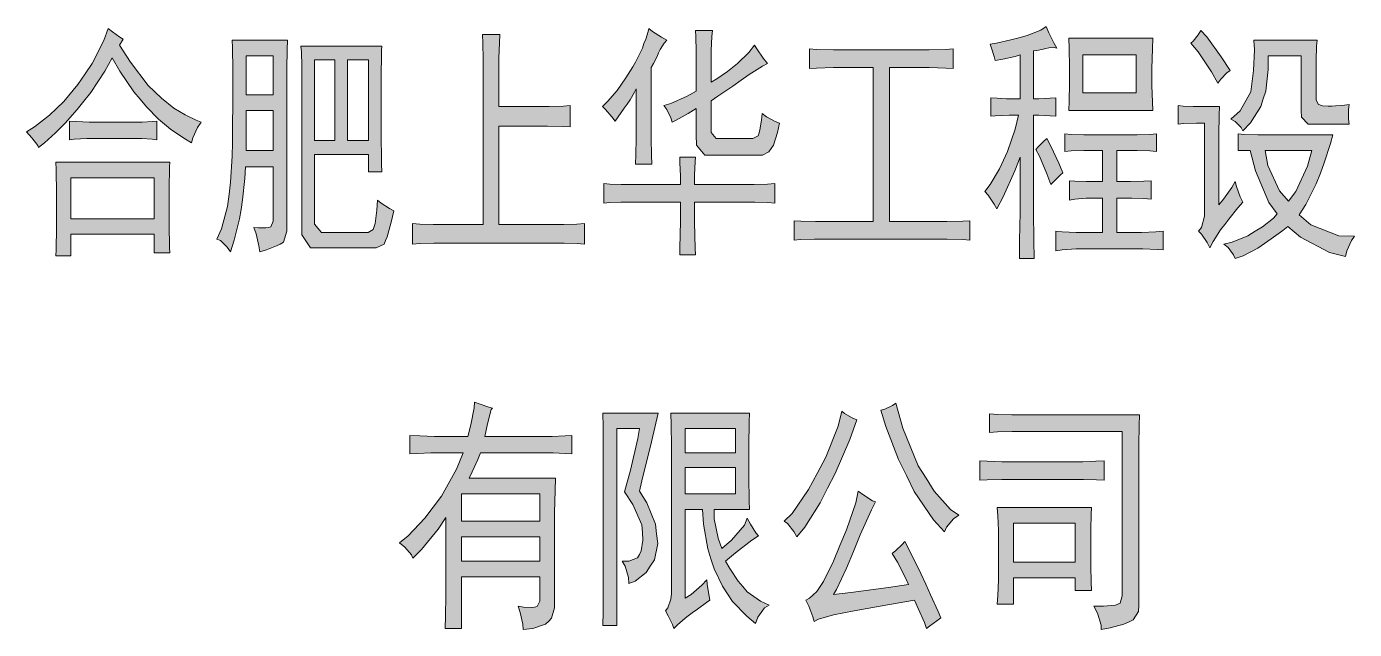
# Model space of a CAD drawing. Header units: millimetres. Extents: x 803 to 707111, y 130 to 2706464.
# Drawn here: x 700424 to 704672, y 2699746 to 2701674 of the extents above; entities that cross this region are included whole.
import ezdxf

# ---------------------------------------------------------------- set-up
doc = ezdxf.new("R2010")
doc.units = ezdxf.units.MM

msp = doc.modelspace()

# ---------------------------------------------------------------- hatches: boundary and pattern name
h = msp.add_hatch(color=0)
h.dxf.hatch_style = 2
h.paths.add_polyline_path([(700721.6, 2701615.1), (700756.4, 2701560.6), (700812.7, 2701485.4), (700834.1, 2701465.2), (700856, 2701445.1), (700895.5, 2701413.7), (700913.5, 2701403), (700931.6, 2701392.3), (700966.4, 2701375.1), (700983.1, 2701368.6), (700971.1, 2701351.5), (700955.6, 2701318.8), (700951.8, 2701302.9), (700927.7, 2701317.1), (700884.8, 2701346.7), (700865.5, 2701362.6), (700846.1, 2701378.1), (700807.5, 2701417.6), (700787.8, 2701442.1), (700767.6, 2701466.1), (700722.9, 2701532.2), (700697.6, 2701574.3), (700674.8, 2701532.2), (700629.8, 2701463.1), (700607.4, 2701435.6), (700585.5, 2701408.6), (700547.7, 2701365.6), (700531.9, 2701349.7), (700516.4, 2701334.3), (700481.6, 2701302.9), (700462.3, 2701287.5), (700460.2, 2701293.9), (700440.8, 2701318.8), (700424.1, 2701337.3), (700449.4, 2701353.2), (700497.1, 2701390.5), (700520.3, 2701412.4), (700543, 2701434.3), (700588.5, 2701489.3), (700611.3, 2701523.2), (700634, 2701556.7), (700671.4, 2701629.3), (700685.6, 2701667.9), (700698.9, 2701657.2), (700722.9, 2701640), (700733.7, 2701633.5)])
h = msp.add_hatch(color=0)
h.dxf.hatch_style = 2
h.paths.add_polyline_path([(702472.9, 2701630.5), (702464.3, 2701621.1), (702451, 2701600.9), (702446.3, 2701590.2), (702441.6, 2701579), (702429.6, 2701555.8), (702422.3, 2701543.4), (702422.3, 2701340.7), (702422.3, 2701315.8), (702423.6, 2701262.6), (702424.8, 2701234.7), (702372, 2701234.7), (702373.3, 2701264.3), (702374.2, 2701317.1), (702374.2, 2701340.7), (702374.2, 2701474.7), (702369.5, 2701464), (702355.3, 2701439.5), (702345.4, 2701426.2), (702336, 2701413.3), (702316.6, 2701385.8), (702307.2, 2701371.6), (702296.5, 2701385.8), (702275.9, 2701409), (702266.4, 2701418.4), (702283.2, 2701434.3), (702313.6, 2701470), (702327.8, 2701490.1), (702341.5, 2701510.8), (702363.4, 2701545.5), (702372, 2701560.6), (702380.2, 2701575.2), (702394.4, 2701604.8), (702399.5, 2701619.8), (702405.1, 2701634.4), (702412.8, 2701658.9), (702415, 2701667.9), (702427, 2701658.9), (702455.8, 2701640)])
h = msp.add_hatch(color=0)
h.dxf.hatch_style = 2
h.paths.add_polyline_path([(702618.9, 2701661.9), (702616.8, 2701643), (702614.2, 2701597.9), (702614.2, 2701571.3), (702614.2, 2701496.6), (702632.2, 2701507.3), (702666.6, 2701530.9), (702682.4, 2701543.4), (702698.8, 2701555.8), (702734.4, 2701591.5), (702753.3, 2701615.1), (702760.6, 2701602.6), (702780.8, 2701573), (702794.1, 2701555.8), (702778.6, 2701548.1), (702736.5, 2701521.5), (702710.4, 2701502.6), (702683.7, 2701484.1), (702635.6, 2701451.5), (702614.2, 2701437.3), (702614.2, 2701356.2), (702614.2, 2701336), (702630.9, 2701315.8), (702647.7, 2701315.8), (702731.8, 2701315.8), (702747.3, 2701315.8), (702765.3, 2701324.8), (702767.9, 2701334.3), (702770, 2701343.7), (702775.2, 2701375.1), (702777.3, 2701396.5), (702791.9, 2701385.8), (702819.4, 2701370.4), (702832.7, 2701365.6), (702826.7, 2701336), (702813.4, 2701295.2), (702806.1, 2701284.5), (702798.8, 2701273.3), (702778.6, 2701262.6), (702765.3, 2701262.6), (702618.9, 2701262.6), (702594, 2701262.6), (702567.4, 2701295.2), (702566.1, 2701328.3), (702566.1, 2701412.4), (702541.2, 2701396.5), (702502.6, 2701375.1), (702489.7, 2701368.6), (702485.8, 2701382.8), (702472.9, 2701409), (702463.1, 2701421.4), (702485.8, 2701427.9), (702537.3, 2701451.5), (702566.1, 2701468.2), (702566.1, 2701565.3), (702566.1, 2701594.9), (702565.2, 2701643), (702563.9, 2701661.9)])
h = msp.add_hatch(color=0)
h.dxf.hatch_style = 2
h.paths.add_polyline_path([(703506.8, 2701618.1), (703527, 2701621.1), (703573.3, 2701631.4), (703599.1, 2701638.3), (703624.9, 2701645.6), (703668.7, 2701663.2), (703686.7, 2701674.3), (703694.8, 2701654.2), (703711.6, 2701619.8), (703720.2, 2701605.6), (703711.6, 2701607.4), (703694.4, 2701606.5), (703685.4, 2701603.9), (703676.4, 2701601.8), (703656.6, 2701597.9), (703645.9, 2701596.2), (703645.9, 2701443.3), (703662.6, 2701443.3), (703698.7, 2701445.1), (703717.6, 2701446.8), (703717.6, 2701387.5), (703698.7, 2701388.8), (703662.6, 2701390.5), (703645.9, 2701390.5), (703645.9, 2701116.2), (703645.9, 2701081.8), (703646.8, 2700990), (703648, 2700932), (703600.4, 2700932), (703601.2, 2700990), (703602.5, 2701080.1), (703602.5, 2701112.7), (703602.5, 2701256.6), (703585.8, 2701212.8), (703548.4, 2701129.9), (703528.3, 2701091.3), (703519.7, 2701106.7), (703500.8, 2701134.6), (703490, 2701147.1), (703506.8, 2701169), (703536.4, 2701218.8), (703549.7, 2701247.1), (703563, 2701275), (703587.1, 2701346.7), (703597.8, 2701390.5), (703567.8, 2701390.5), (703523.5, 2701388.8), (703508.9, 2701387.5), (703508.9, 2701446.8), (703529.5, 2701445.1), (703559.6, 2701443.3), (703569, 2701443.3), (703602.5, 2701443.3), (703602.5, 2701583.7), (703587.1, 2701579), (703547.6, 2701570), (703523.5, 2701565.3), (703519.7, 2701579), (703511.5, 2701605.6)])
h = msp.add_hatch(color=0)
h.dxf.hatch_style = 2
h.paths.add_polyline_path([(704180.9, 2701661.9), (704199.8, 2701641.7), (704246.5, 2701577.7), (704274.5, 2701533.9), (704264.6, 2701526.2), (704245.3, 2701506), (704235.8, 2701493.6), (704215.6, 2701529.2), (704172.3, 2701593.2), (704149.5, 2701621.1), (704156.8, 2701627.5), (704172.3, 2701647.7)])
h = msp.add_hatch(color=0)
h.paths.add_polyline_path([(701151, 2701032), (701166.4, 2701030.3), (701190, 2701030.3), (701197.8, 2701032), (701205.5, 2701033.3), (701213.2, 2701052.2), (701213.2, 2701069.4), (701213.2, 2701225.2), (701124.8, 2701225.2), (701122.2, 2701187.9), (701114.9, 2701120), (701110.2, 2701089.6), (701105.5, 2701059.1), (701088.7, 2700991.2), (701076.7, 2700953.9), (701066, 2700969.3), (701044.1, 2700990), (701033.3, 2700994.3), (701047.9, 2701027.3), (701066.8, 2701099), (701072, 2701138.1), (701076.7, 2701176.7), (701081.9, 2701259.6), (701082.7, 2701302.9), (701083.1, 2701346.7), (701084, 2701438.6), (701084, 2701487.1), (701084, 2701535.7), (701082.7, 2701607.4), (701081.4, 2701630.5), (701258.7, 2701630.5), (701257.9, 2701599.6), (701256.6, 2701538.7), (701256.6, 2701509), (701256.6, 2701047.5), (701256.6, 2701019.6), (701245.9, 2700985.2), (701235.1, 2700978.8), (701224, 2700972.8), (701191.8, 2700960.3), (701170.3, 2700953.9), (701167.7, 2700972.8), (701158.3, 2701011.4)])
h.paths.add_polyline_path([(701213.2, 2701278), (701213.2, 2701406), (701126.9, 2701406), (701126.9, 2701278)])
h.paths.add_polyline_path([(701213.2, 2701455.8), (701213.2, 2701580.7), (701126.9, 2701580.7), (701126.9, 2701455.8)])
h = msp.add_hatch(color=0)
h.dxf.hatch_style = 2
h.paths.add_polyline_path([(701938, 2701649.4), (701936.7, 2701622.8), (701935.4, 2701573), (701935.4, 2701549.4), (701935.4, 2701418.4), (702071.9, 2701418.4), (702096, 2701418.4), (702141.5, 2701420.2), (702163.4, 2701421.4), (702163.4, 2701353.2), (702139.3, 2701354.5), (702091.2, 2701356.2), (702067.2, 2701356.2), (701935.4, 2701356.2), (701935.4, 2701041), (702124.7, 2701041), (702142.8, 2701041), (702184.8, 2701042.8), (702208.9, 2701044.5), (702208.9, 2700978.8), (702186.1, 2700980.5), (702144.1, 2700981.8), (702124.7, 2700981.8), (701746, 2700981.8), (701726.7, 2700981.8), (701683.4, 2700980.5), (701659.3, 2700978.8), (701659.3, 2701044.5), (701682.5, 2701042.8), (701725.4, 2701041), (701746, 2701041), (701885.2, 2701041), (701885.2, 2701546.4), (701885.2, 2701570), (701883.9, 2701621.1), (701882.6, 2701649.4)])
h = msp.add_hatch(color=0)
h.paths.add_polyline_path([(704027.2, 2701637), (704025.9, 2701602.6), (704024.6, 2701540.4), (704024.6, 2701512), (704024.6, 2701485.4), (704025.9, 2701432.6), (704027.2, 2701406), (703758.4, 2701406), (703759.7, 2701435.6), (703761, 2701491.9), (703761, 2701518.5), (703761, 2701544.7), (703759.7, 2701603.9), (703758.4, 2701637)])
h.paths.add_polyline_path([(703974.3, 2701462.2), (703974.3, 2701583.7), (703803.9, 2701583.7), (703803.9, 2701462.2)])
h = msp.add_hatch(color=0)
h.dxf.hatch_style = 2
h.paths.add_polyline_path([(704545.4, 2701362.6), (704524.8, 2701362.6), (704503.3, 2701384.1), (704502, 2701406), (704502, 2701580.7), (704396.4, 2701580.7), (704396.4, 2701536.9), (704388.7, 2701468.2), (704380.9, 2701443.3), (704373.2, 2701418.4), (704340.1, 2701366.9), (704315.2, 2701340.7), (704310.1, 2701351.5), (704291.2, 2701370.4), (704276.6, 2701378.1), (704306.7, 2701404.7), (704341, 2701465.2), (704344.9, 2701499.6), (704349.2, 2701533.9), (704352.2, 2701599.6), (704350.9, 2701630.5), (704552.7, 2701630.5), (704551.4, 2701612.1), (704550.1, 2701565.3), (704550.1, 2701536.9), (704550.1, 2701452.8), (704550.1, 2701440.3), (704556.5, 2701425.7), (704563.4, 2701423.2), (704569.8, 2701421), (704588.3, 2701419.3), (704600.3, 2701420.2), (704612.3, 2701421), (704640.3, 2701423.2), (704655.7, 2701424.9), (704653.1, 2701409), (704653.1, 2701378.1), (704655.7, 2701362.6)])
h = msp.add_hatch(color=0)
h.paths.add_polyline_path([(701561, 2701612.1), (701560.1, 2701597.9), (701558.9, 2701502.6), (701558.9, 2701421.4), (701558.9, 2701340.7), (701560.1, 2701234.7), (701561, 2701209.8), (701518.1, 2701209.8), (701518.1, 2701265.6), (701345.5, 2701265.6), (701345.5, 2701069.4), (701345.5, 2701042.8), (701368.2, 2701016.1), (701391, 2701016.1), (701503.5, 2701016.1), (701516.8, 2701016.1), (701533.1, 2701025.6), (701536.1, 2701035), (701539.1, 2701044.5), (701544.3, 2701086.6), (701546.8, 2701119.2), (701558.9, 2701109.7), (701585, 2701092.6), (701599.6, 2701084.8), (701591.1, 2701049.2), (701578.2, 2701001.5), (701573, 2700990), (701568.3, 2700977.9), (701543, 2700966.3), (701522.8, 2700966.3), (701359.6, 2700966.3), (701332.2, 2700966.3), (701304.7, 2701008.4), (701304.7, 2701050.5), (701304.7, 2701521.5), (701304.7, 2701548.1), (701303.4, 2701593.2), (701302.1, 2701612.1)])
h.paths.add_polyline_path([(701518.1, 2701309.4), (701518.1, 2701568.3), (701450.7, 2701568.3), (701450.7, 2701309.4)])
h.paths.add_polyline_path([(701409.9, 2701309.4), (701409.9, 2701568.3), (701345.5, 2701568.3), (701345.5, 2701309.4)])
h = msp.add_hatch(color=0)
h.dxf.hatch_style = 2
h.paths.add_polyline_path([(703283.5, 2701599.6), (703312.3, 2701599.6), (703365.1, 2701600.9), (703389.1, 2701602.6), (703389.1, 2701540.4), (703365.1, 2701541.7), (703312.3, 2701543.4), (703283.5, 2701543.4), (703185.2, 2701543.4), (703185.2, 2701050.5), (703341.1, 2701050.5), (703368.5, 2701050.5), (703419.2, 2701052.2), (703442, 2701053.5), (703442, 2700991.2), (703419.2, 2700993), (703369.8, 2700994.3), (703343.6, 2700994.3), (702971.8, 2700994.3), (702945.2, 2700994.3), (702899.7, 2700993), (702880.4, 2700991.2), (702880.4, 2701053.5), (702901, 2701052.2), (702947.8, 2701050.5), (702974, 2701050.5), (703132.4, 2701050.5), (703132.4, 2701543.4), (703036.7, 2701543.4), (703005.3, 2701543.4), (702951.2, 2701541.7), (702928.5, 2701540.4), (702928.5, 2701602.6), (702951.2, 2701600.9), (703005.3, 2701599.6), (703036.7, 2701599.6)])
h = msp.add_hatch(color=0)
h.dxf.hatch_style = 2
h.paths.add_polyline_path([(704240.5, 2701418.4), (704239.7, 2701390.5), (704238.4, 2701328.3), (704238.4, 2701293.9), (704238.4, 2701103.7), (704253.8, 2701122.2), (704280, 2701159.5), (704291.2, 2701178.4), (704294.6, 2701163), (704306.7, 2701129.9), (704315.2, 2701112.7), (704299.4, 2701094.3), (704270.6, 2701058.2), (704257.3, 2701041), (704244.4, 2701023.9), (704220.4, 2700986.5), (704209.6, 2700966.3), (704201, 2700983.5), (704183, 2701010.1), (704173.6, 2701019.6), (704183, 2701032), (704192.9, 2701067.7), (704192.9, 2701091.3), (704192.9, 2701365.6), (704167.5, 2701365.6), (704125.5, 2701363.9), (704108.7, 2701362.6), (704108.7, 2701421.4), (704124.2, 2701420.2), (704156.8, 2701418.4), (704173.6, 2701418.4)])
h = msp.add_hatch(color=0)
h.dxf.hatch_style = 2
h.paths.add_polyline_path([(700774.4, 2701368.6), (700793.8, 2701368.6), (700827.3, 2701370.4), (700841.4, 2701371.6), (700841.4, 2701312.4), (700826, 2701314.1), (700793.3, 2701315.8), (700776.6, 2701315.8), (700642.2, 2701315.8), (700617.3, 2701315.8), (700576.5, 2701314.1), (700561.1, 2701312.4), (700561.1, 2701371.6), (700583.8, 2701370.4), (700624.6, 2701368.6), (700642.2, 2701368.6)])
h = msp.add_hatch(color=0)
h.dxf.hatch_style = 2
h.paths.add_polyline_path([(703957.6, 2701328.3), (703976.9, 2701328.3), (704017.7, 2701329.6), (704039.2, 2701331.3), (704039.2, 2701275), (704017.7, 2701276.8), (703976.9, 2701278), (703957.6, 2701278), (703912.1, 2701278), (703912.1, 2701178.4), (703938.3, 2701178.4), (703956.3, 2701178.4), (703998.4, 2701180.2), (704022.4, 2701181.4), (704022.4, 2701122.2), (703998.4, 2701123.9), (703960.2, 2701125.2), (703945.6, 2701125.2), (703912.1, 2701125.2), (703912.1, 2701016.1), (703969.6, 2701016.1), (703991.1, 2701016.1), (704036.6, 2701017.9), (704060.6, 2701019.6), (704060.6, 2700960.3), (704041.8, 2700961.6), (703995.8, 2700963.3), (703969.6, 2700963.3), (703809, 2700963.3), (703782.4, 2700963.3), (703736.9, 2700960.3), (703717.6, 2700956.9), (703717.6, 2701019.6), (703736.9, 2701017.9), (703782.4, 2701016.1), (703809, 2701016.1), (703866.6, 2701016.1), (703866.6, 2701125.2), (703832.7, 2701125.2), (703813.8, 2701125.2), (703777.7, 2701122.2), (703761, 2701119.2), (703761, 2701181.4), (703777.7, 2701180.2), (703813.8, 2701178.4), (703832.7, 2701178.4), (703866.6, 2701178.4), (703866.6, 2701278), (703827.9, 2701278), (703806.5, 2701278), (703765.7, 2701276.8), (703746.4, 2701275), (703746.4, 2701331.3), (703765.7, 2701329.6), (703806.5, 2701328.3), (703827.9, 2701328.3)])
h = msp.add_hatch(color=0)
h.paths.add_polyline_path([(704300.6, 2701331.3), (704320, 2701329.6), (704362.9, 2701328.3), (704386.9, 2701328.3), (704602.9, 2701328.3), (704595.6, 2701299.9), (704575.9, 2701238.5), (704563.4, 2701205.1), (704550.5, 2701171.6), (704516.6, 2701105), (704495.1, 2701072.4), (704533.4, 2701039.8), (704622.2, 2701005.4), (704672.5, 2701003.7), (704663, 2700990), (704648.4, 2700956.9), (704643.7, 2700938.4), (704592.2, 2700952.2), (704499.9, 2701000.7), (704459.1, 2701035), (704443.2, 2701022.6), (704406.3, 2700995.1), (704384.8, 2700980.5), (704362.9, 2700965.5), (704316.1, 2700941.4), (704291.2, 2700932), (704286, 2700944.4), (704268.4, 2700968.1), (704255.1, 2700978.8), (704281.3, 2700985.2), (704331.1, 2701005.4), (704354.7, 2701019.6), (704377.9, 2701033.3), (704413.6, 2701061.7), (704425.6, 2701075.4), (704399, 2701111.5), (704355.6, 2701212.8), (704338.9, 2701278), (704300.6, 2701278)])
h.paths.add_polyline_path([(704461.2, 2701116.2), (704485.3, 2701147.1), (704522.6, 2701228.2), (704535.9, 2701278), (704386.9, 2701278), (704395.5, 2701230), (704432.5, 2701148.8)])
h = msp.add_hatch(color=0)
h.dxf.hatch_style = 2
h.paths.add_polyline_path([(703688.8, 2701315.8), (703700.9, 2701292.2), (703726.2, 2701237.7), (703739.5, 2701206.3), (703732.2, 2701200.3), (703712.9, 2701181.4), (703700.9, 2701169), (703688.8, 2701203.3), (703664.8, 2701259.6), (703652.8, 2701281.5), (703660.1, 2701289.2), (703678.1, 2701306.4)])
h = msp.add_hatch(color=0)
h.paths.add_polyline_path([(700882.2, 2701240.7), (700880.9, 2701225.2), (700880.1, 2701153.5), (700880.1, 2701097.3), (700880.1, 2701041), (700880.9, 2700968.1), (700882.2, 2700950.9), (700832, 2700950.9), (700832, 2701010.1), (700565.8, 2701010.1), (700565.8, 2700941.4), (700517.7, 2700941.4), (700519, 2700960.3), (700520.3, 2701032), (700520.3, 2701084.8), (700520.3, 2701139.4), (700519, 2701217.5), (700517.7, 2701240.7)])
h.paths.add_polyline_path([(700832, 2701059.9), (700832, 2701190.9), (700565.8, 2701190.9), (700565.8, 2701059.9)])
h = msp.add_hatch(color=0)
h.dxf.hatch_style = 2
h.paths.add_polyline_path([(702515.9, 2701169), (702515.9, 2701195.6), (702514.6, 2701239.4), (702513.7, 2701256.6), (702563.9, 2701256.6), (702562.7, 2701242.4), (702561.4, 2701198.6), (702561.4, 2701169), (702734.4, 2701169), (702752, 2701169), (702794.1, 2701170.7), (702818.1, 2701172), (702818.1, 2701109.7), (702795.4, 2701111.5), (702754.6, 2701112.7), (702736.5, 2701112.7), (702561.4, 2701112.7), (702561.4, 2701049.2), (702562.7, 2700964.6), (702563.9, 2700944.4), (702513.7, 2700944.4), (702514.6, 2700966.3), (702515.9, 2701050.5), (702515.9, 2701112.7), (702340.7, 2701112.7), (702325.2, 2701112.7), (702290.5, 2701111.5), (702271.1, 2701109.7), (702271.1, 2701172), (702290.5, 2701170.7), (702326.5, 2701169), (702343.3, 2701169)])
h = msp.add_hatch(color=0)
h.paths.add_polyline_path([(701617.2, 2700023.5), (701644.7, 2700045.4), (701698.8, 2700102.5), (701725, 2700137.3), (701751.6, 2700172.5), (701799.3, 2700259.2), (701821.2, 2700310.7), (701734.9, 2700310.7), (701717.7, 2700310.7), (701676.1, 2700309), (701650.7, 2700307.3), (701650.7, 2700366.5), (701682.1, 2700365.3), (701728.9, 2700363.5), (701744.3, 2700363.5), (701835.4, 2700363.5), (701845.2, 2700400.9), (701856, 2700455.4), (701856.8, 2700472.6), (701874.9, 2700466.6), (701903.6, 2700457.1), (701914.8, 2700454.1), (701910.9, 2700449.4), (701898.9, 2700403.9), (701890.7, 2700363.5), (702084.8, 2700363.5), (702105.4, 2700363.5), (702147.5, 2700365.3), (702169, 2700366.5), (702169, 2700307.3), (702147.5, 2700309), (702108.8, 2700310.7), (702092.1, 2700310.7), (701876.1, 2700310.7), (701868, 2700290.1), (701849.9, 2700249.8), (701840.1, 2700229.6), (702116.1, 2700229.6), (702114.9, 2700190.5), (702113.6, 2700120.1), (702113.6, 2700089.2), (702113.6, 2699836.3), (702113.6, 2699814.8), (702104.1, 2699782.6), (702094.7, 2699772.8), (702084.8, 2699762.5), (702044, 2699749.2), (702013.1, 2699746.1), (702011.8, 2699763.3), (702003.2, 2699800.7), (701996.4, 2699820.9), (702014, 2699817.8), (702040.6, 2699816.1), (702048.7, 2699817.8), (702057.3, 2699819.6), (702065.9, 2699836.3), (702065.9, 2699852.2), (702065.9, 2699914.4), (701816, 2699914.4), (701816, 2699749.2), (701763.7, 2699749.2), (701764.5, 2699788.2), (701765.8, 2699855.2), (701765.8, 2699883.1), (701765.8, 2700104.6), (701740.9, 2700067.3), (701688.1, 2700001.6), (701660.2, 2699973.7), (701655.5, 2699984.4), (701634, 2700009.8)])
h.paths.add_polyline_path([(702065.9, 2700092.2), (702065.9, 2700179.4), (701816, 2700179.4), (701816, 2700092.2)])
h.paths.add_polyline_path([(702065.9, 2699964.3), (702065.9, 2700042.4), (701816, 2700042.4), (701816, 2699964.3)])
h = msp.add_hatch(color=0)
h.dxf.hatch_style = 2
h.paths.add_polyline_path([(702444.6, 2700438.2), (702423.1, 2700346.4), (702393.1, 2700221.4), (702384.9, 2700188.8), (702409, 2700151.4), (702436.4, 2700082.8), (702439.9, 2700051.8), (702443.7, 2700020.5), (702433.4, 2699969), (702419.7, 2699948.8), (702406, 2699928.6), (702371.6, 2699900.3), (702351, 2699892.6), (702350.1, 2699912.7), (702339.4, 2699948.8), (702329.5, 2699964.3), (702351, 2699964.3), (702378.9, 2699975.4), (702384.9, 2699986.2), (702390.9, 2699997.3), (702395.6, 2700032.1), (702394.4, 2700056.6), (702393.1, 2700080.6), (702364.3, 2700145.4), (702336.8, 2700185.8), (702356.1, 2700255.8), (702379.8, 2700357.1), (702384.9, 2700388.4), (702312.8, 2700388.4), (702312.8, 2699758.6), (702267.3, 2699758.6), (702268.6, 2699802.4), (702269.4, 2699887.8), (702269.4, 2699929.9), (702269.4, 2700294.8), (702269.4, 2700323.2), (702268.6, 2700394.9), (702267.3, 2700438.2)])
h = msp.add_hatch(color=0)
h.paths.add_polyline_path([(702737.4, 2700438.2), (702736.1, 2700410.3), (702734.8, 2700332.2), (702734.8, 2700282.4), (702734.8, 2700234.3), (702736.1, 2700157.9), (702737.4, 2700129.6), (702624.5, 2700129.6), (702624.5, 2700099.9), (702636.5, 2700037.7), (702648.5, 2700005), (702679.9, 2700031.2), (702720.7, 2700079.7), (702730.1, 2700101.6), (702740, 2700082.8), (702757.6, 2700054.8), (702766.2, 2700045.4), (702744.7, 2700031.2), (702691.9, 2699990.9), (702660.6, 2699964.3), (702673.9, 2699941.1), (702701.3, 2699900.3), (702715.9, 2699883.1), (702730.1, 2699865.9), (702772.2, 2699836.3), (702799.7, 2699823.9), (702785.5, 2699814.8), (702763.6, 2699785.2), (702756.7, 2699764.6), (702728, 2699788.2), (702682.9, 2699835.9), (702666.6, 2699859.9), (702650.2, 2699884), (702624.1, 2699940.2), (702613.8, 2699972), (702603.4, 2700004.2), (702589.7, 2700082.8), (702586.3, 2700129.6), (702530.9, 2700129.6), (702530.9, 2699845.8), (702550.2, 2699858.2), (702585, 2699887.8), (702600.9, 2699905), (702601.7, 2699891.3), (702606.5, 2699858.2), (702610.3, 2699839.7), (702599.6, 2699832), (702571.2, 2699811.4), (702554.1, 2699799), (702536.5, 2699786.5), (702507.3, 2699761.6), (702495.3, 2699749.2), (702490.5, 2699761.6), (702477.2, 2699789.9), (702468.6, 2699805.4), (702475.9, 2699814.8), (702485.4, 2699842.7), (702488, 2699861.6), (702488, 2700301.3), (702488, 2700332.2), (702486.7, 2700400.9), (702485.4, 2700438.2)])
h.paths.add_polyline_path([(702691.9, 2700179.4), (702691.9, 2700263.9), (702530.9, 2700263.9), (702530.9, 2700179.4)])
h.paths.add_polyline_path([(702691.9, 2700310.7), (702691.9, 2700388.4), (702530.9, 2700388.4), (702530.9, 2700310.7)])
h = msp.add_hatch(color=0)
h.dxf.hatch_style = 2
h.paths.add_polyline_path([(703080.4, 2700416.4), (703057.7, 2700354.1), (703010.9, 2700245), (702986.9, 2700198.2), (702962.8, 2700151.4), (702913.9, 2700073.3), (702888.5, 2700042.4), (702879.1, 2700059.6), (702858.5, 2700084.5), (702847.7, 2700092.2), (702873.1, 2700117.1), (702925.9, 2700193.5), (702953.4, 2700245), (702980.8, 2700296.6), (703020.3, 2700396.2), (703032.4, 2700444.7), (703041, 2700437), (703065, 2700422.8)])
h = msp.add_hatch(color=0)
h.dxf.hatch_style = 2
h.paths.add_polyline_path([(703205, 2700469.6), (703228.1, 2700390.2), (703276.7, 2700269.9), (703302.4, 2700229.6), (703328.2, 2700188.8), (703380.1, 2700129.6), (703406.8, 2700111.1), (703390, 2700099.9), (703367.3, 2700073.3), (703361.2, 2700057.9), (703325.2, 2700096.9), (703263.8, 2700187.5), (703238.9, 2700238.6), (703213.5, 2700290.1), (703172.8, 2700394.9), (703157.3, 2700447.7), (703170.2, 2700450.7), (703194.2, 2700461.9)])
h = msp.add_hatch(color=0)
h.dxf.hatch_style = 2
h.paths.add_polyline_path([(703984.6, 2700432.2), (703983.8, 2700397.9), (703982.5, 2700336.9), (703982.5, 2700310.7), (703982.5, 2699823.9), (703981.2, 2699803.7), (703964.9, 2699776.6), (703949.9, 2699769.3), (703934.8, 2699762.5), (703891.1, 2699750.9), (703862.3, 2699746.1), (703862.3, 2699760.3), (703850.3, 2699797.7), (703838.7, 2699820.9), (703869.6, 2699820.9), (703908.2, 2699823.9), (703915.1, 2699827.3), (703922.4, 2699830.3), (703929.7, 2699853.5), (703929.7, 2699874.1), (703929.7, 2700379), (703598.7, 2700379), (703577.2, 2700379), (703530.4, 2700377.7), (703505.1, 2700376), (703505.1, 2700435.2), (703530.4, 2700433.5), (703575.9, 2700432.2), (703596.1, 2700432.2)])
h = msp.add_hatch(color=0)
h.dxf.hatch_style = 2
h.paths.add_polyline_path([(703788, 2700282.4), (703803.5, 2700282.4), (703845.5, 2700284.1), (703872.2, 2700285.4), (703872.2, 2700223.1), (703846.8, 2700224.9), (703806, 2700226.2), (703790.6, 2700226.2), (703567.3, 2700226.2), (703544.6, 2700226.2), (703497.8, 2700224.9), (703473.7, 2700223.1), (703473.7, 2700285.4), (703497.8, 2700284.1), (703544.6, 2700282.4), (703567.3, 2700282.4)])
h = msp.add_hatch(color=0)
h.dxf.hatch_style = 2
h.paths.add_polyline_path([(703245.7, 2699889.5), (703236.3, 2699911.4), (703210.1, 2699961.2), (703193.4, 2699989.2), (703205, 2699998.6), (703225.6, 2700017.5), (703234.2, 2700026.9), (703251.8, 2699992.6), (703285.7, 2699924.8), (703301.1, 2699891.3), (703316.6, 2699857.3), (703340.6, 2699803.7), (703349.2, 2699783.5), (703335.9, 2699774.1), (703313.2, 2699756.9), (703303.7, 2699749.2), (703296.4, 2699768), (703277.1, 2699813.1), (703265.1, 2699839.7), (703184.8, 2699825.6), (703071.4, 2699805.4), (703038.4, 2699799), (703005.3, 2699792.9), (702958.1, 2699778.8), (702943.5, 2699771), (702940.1, 2699786.5), (702926.7, 2699820.9), (702917.3, 2699839.7), (702929.3, 2699845.8), (702952.1, 2699867.7), (702962.8, 2699883.1), (702973.5, 2699899), (703005.3, 2699964.3), (703026.4, 2700014.1), (703047.4, 2700064.3), (703077, 2700151.4), (703085.2, 2700188.8), (703103.2, 2700175.1), (703130.7, 2700157.9), (703140.6, 2700154.5), (703127.2, 2700128.3), (703091.6, 2700048.4), (703069.7, 2699995.6), (703047.4, 2699942.4), (703015.6, 2699874.1), (703006.2, 2699858.2), (703061.1, 2699864.6), (703181.3, 2699880.1)])
h = msp.add_hatch(color=0)
h.paths.add_polyline_path([(703831.4, 2700136), (703830.1, 2700114.1), (703828.8, 2700067.3), (703828.8, 2700042.4), (703828.8, 2699973.7), (703828.8, 2699948.8), (703830.1, 2699897.3), (703831.4, 2699870.7), (703778.6, 2699870.7), (703778.6, 2699911.4), (703581.9, 2699911.4), (703581.9, 2699827.3), (703529.1, 2699827.3), (703531.3, 2699855.2), (703533.8, 2699905), (703533.8, 2699926.9), (703533.8, 2700042.4), (703533.8, 2700062.6), (703531.3, 2700109.4), (703529.1, 2700136)])
h.paths.add_polyline_path([(703778.6, 2699961.2), (703778.6, 2700086.2), (703581.9, 2700086.2), (703581.9, 2699961.2)])

# ---------------------------------------------------------------- linework, layer by layer
at = {"color": 0, "lineweight": 0}
for points in [[(700721.6, 2701615.1), (700756.4, 2701560.6), (700812.7, 2701485.4), (700834.1, 2701465.2), (700856, 2701445.1), (700895.5, 2701413.7), (700913.5, 2701403), (700931.6, 2701392.3), (700966.4, 2701375.1), (700983.1, 2701368.6), (700971.1, 2701351.5), (700955.6, 2701318.8), (700951.8, 2701302.9), (700927.7, 2701317.1), (700884.8, 2701346.7), (700865.5, 2701362.6), (700846.1, 2701378.1), (700807.5, 2701417.6), (700787.8, 2701442.1), (700767.6, 2701466.1), (700722.9, 2701532.2), (700697.6, 2701574.3), (700674.8, 2701532.2), (700629.8, 2701463.1), (700607.4, 2701435.6), (700585.5, 2701408.6), (700547.7, 2701365.6), (700531.9, 2701349.7), (700516.4, 2701334.3), (700481.6, 2701302.9), (700462.3, 2701287.5), (700460.2, 2701293.9), (700440.8, 2701318.8), (700424.1, 2701337.3), (700449.4, 2701353.2), (700497.1, 2701390.5), (700520.3, 2701412.4), (700543, 2701434.3), (700588.5, 2701489.3), (700611.3, 2701523.2), (700634, 2701556.7), (700671.4, 2701629.3), (700685.6, 2701667.9), (700698.9, 2701657.2), (700722.9, 2701640), (700733.7, 2701633.5)], [(702472.9, 2701630.5), (702464.3, 2701621.1), (702451, 2701600.9), (702446.3, 2701590.2), (702441.6, 2701579), (702429.6, 2701555.8), (702422.3, 2701543.4), (702422.3, 2701340.7), (702422.3, 2701315.8), (702423.6, 2701262.6), (702424.8, 2701234.7), (702372, 2701234.7), (702373.3, 2701264.3), (702374.2, 2701317.1), (702374.2, 2701340.7), (702374.2, 2701474.7), (702369.5, 2701464), (702355.3, 2701439.5), (702345.4, 2701426.2), (702336, 2701413.3), (702316.6, 2701385.8), (702307.2, 2701371.6), (702296.5, 2701385.8), (702275.9, 2701409), (702266.4, 2701418.4), (702283.2, 2701434.3), (702313.6, 2701470), (702327.8, 2701490.1), (702341.5, 2701510.8), (702363.4, 2701545.5), (702372, 2701560.6), (702380.2, 2701575.2), (702394.4, 2701604.8), (702399.5, 2701619.8), (702405.1, 2701634.4), (702412.8, 2701658.9), (702415, 2701667.9), (702427, 2701658.9), (702455.8, 2701640)], [(702618.9, 2701661.9), (702616.8, 2701643), (702614.2, 2701597.9), (702614.2, 2701571.3), (702614.2, 2701496.6), (702632.2, 2701507.3), (702666.6, 2701530.9), (702682.4, 2701543.4), (702698.8, 2701555.8), (702734.4, 2701591.5), (702753.3, 2701615.1), (702760.6, 2701602.6), (702780.8, 2701573), (702794.1, 2701555.8), (702778.6, 2701548.1), (702736.5, 2701521.5), (702710.4, 2701502.6), (702683.7, 2701484.1), (702635.6, 2701451.5), (702614.2, 2701437.3), (702614.2, 2701356.2), (702614.2, 2701336), (702630.9, 2701315.8), (702647.7, 2701315.8), (702731.8, 2701315.8), (702747.3, 2701315.8), (702765.3, 2701324.8), (702767.9, 2701334.3), (702770, 2701343.7), (702775.2, 2701375.1), (702777.3, 2701396.5), (702791.9, 2701385.8), (702819.4, 2701370.4), (702832.7, 2701365.6), (702826.7, 2701336), (702813.4, 2701295.2), (702806.1, 2701284.5), (702798.8, 2701273.3), (702778.6, 2701262.6), (702765.3, 2701262.6), (702618.9, 2701262.6), (702594, 2701262.6), (702567.4, 2701295.2), (702566.1, 2701328.3), (702566.1, 2701412.4), (702541.2, 2701396.5), (702502.6, 2701375.1), (702489.7, 2701368.6), (702485.8, 2701382.8), (702472.9, 2701409), (702463.1, 2701421.4), (702485.8, 2701427.9), (702537.3, 2701451.5), (702566.1, 2701468.2), (702566.1, 2701565.3), (702566.1, 2701594.9), (702565.2, 2701643), (702563.9, 2701661.9)], [(703506.8, 2701618.1), (703527, 2701621.1), (703573.3, 2701631.4), (703599.1, 2701638.3), (703624.9, 2701645.6), (703668.7, 2701663.2), (703686.7, 2701674.3), (703694.8, 2701654.2), (703711.6, 2701619.8), (703720.2, 2701605.6), (703711.6, 2701607.4), (703694.4, 2701606.5), (703685.4, 2701603.9), (703676.4, 2701601.8), (703656.6, 2701597.9), (703645.9, 2701596.2), (703645.9, 2701443.3), (703662.6, 2701443.3), (703698.7, 2701445.1), (703717.6, 2701446.8), (703717.6, 2701387.5), (703698.7, 2701388.8), (703662.6, 2701390.5), (703645.9, 2701390.5), (703645.9, 2701116.2), (703645.9, 2701081.8), (703646.8, 2700990), (703648, 2700932), (703600.4, 2700932), (703601.2, 2700990), (703602.5, 2701080.1), (703602.5, 2701112.7), (703602.5, 2701256.6), (703585.8, 2701212.8), (703548.4, 2701129.9), (703528.3, 2701091.3), (703519.7, 2701106.7), (703500.8, 2701134.6), (703490, 2701147.1), (703506.8, 2701169), (703536.4, 2701218.8), (703549.7, 2701247.1), (703563, 2701275), (703587.1, 2701346.7), (703597.8, 2701390.5), (703567.8, 2701390.5), (703523.5, 2701388.8), (703508.9, 2701387.5), (703508.9, 2701446.8), (703529.5, 2701445.1), (703559.6, 2701443.3), (703569, 2701443.3), (703602.5, 2701443.3), (703602.5, 2701583.7), (703587.1, 2701579), (703547.6, 2701570), (703523.5, 2701565.3), (703519.7, 2701579), (703511.5, 2701605.6)], [(704180.9, 2701661.9), (704199.8, 2701641.7), (704246.5, 2701577.7), (704274.5, 2701533.9), (704264.6, 2701526.2), (704245.3, 2701506), (704235.8, 2701493.6), (704215.6, 2701529.2), (704172.3, 2701593.2), (704149.5, 2701621.1), (704156.8, 2701627.5), (704172.3, 2701647.7)], [(701151, 2701032), (701166.4, 2701030.3), (701190, 2701030.3), (701197.8, 2701032), (701205.5, 2701033.3), (701213.2, 2701052.2), (701213.2, 2701069.4), (701213.2, 2701225.2), (701124.8, 2701225.2), (701122.2, 2701187.9), (701114.9, 2701120), (701110.2, 2701089.6), (701105.5, 2701059.1), (701088.7, 2700991.2), (701076.7, 2700953.9), (701066, 2700969.3), (701044.1, 2700990), (701033.3, 2700994.3), (701047.9, 2701027.3), (701066.8, 2701099), (701072, 2701138.1), (701076.7, 2701176.7), (701081.9, 2701259.6), (701082.7, 2701302.9), (701083.1, 2701346.7), (701084, 2701438.6), (701084, 2701487.1), (701084, 2701535.7), (701082.7, 2701607.4), (701081.4, 2701630.5), (701258.7, 2701630.5), (701257.9, 2701599.6), (701256.6, 2701538.7), (701256.6, 2701509), (701256.6, 2701047.5), (701256.6, 2701019.6), (701245.9, 2700985.2), (701235.1, 2700978.8), (701224, 2700972.8), (701191.8, 2700960.3), (701170.3, 2700953.9), (701167.7, 2700972.8), (701158.3, 2701011.4)], [(701938, 2701649.4), (701936.7, 2701622.8), (701935.4, 2701573), (701935.4, 2701549.4), (701935.4, 2701418.4), (702071.9, 2701418.4), (702096, 2701418.4), (702141.5, 2701420.2), (702163.4, 2701421.4), (702163.4, 2701353.2), (702139.3, 2701354.5), (702091.2, 2701356.2), (702067.2, 2701356.2), (701935.4, 2701356.2), (701935.4, 2701041), (702124.7, 2701041), (702142.8, 2701041), (702184.8, 2701042.8), (702208.9, 2701044.5), (702208.9, 2700978.8), (702186.1, 2700980.5), (702144.1, 2700981.8), (702124.7, 2700981.8), (701746, 2700981.8), (701726.7, 2700981.8), (701683.4, 2700980.5), (701659.3, 2700978.8), (701659.3, 2701044.5), (701682.5, 2701042.8), (701725.4, 2701041), (701746, 2701041), (701885.2, 2701041), (701885.2, 2701546.4), (701885.2, 2701570), (701883.9, 2701621.1), (701882.6, 2701649.4)], [(704027.2, 2701637), (704025.9, 2701602.6), (704024.6, 2701540.4), (704024.6, 2701512), (704024.6, 2701485.4), (704025.9, 2701432.6), (704027.2, 2701406), (703758.4, 2701406), (703759.7, 2701435.6), (703761, 2701491.9), (703761, 2701518.5), (703761, 2701544.7), (703759.7, 2701603.9), (703758.4, 2701637)], [(704545.4, 2701362.6), (704524.8, 2701362.6), (704503.3, 2701384.1), (704502, 2701406), (704502, 2701580.7), (704396.4, 2701580.7), (704396.4, 2701536.9), (704388.7, 2701468.2), (704380.9, 2701443.3), (704373.2, 2701418.4), (704340.1, 2701366.9), (704315.2, 2701340.7), (704310.1, 2701351.5), (704291.2, 2701370.4), (704276.6, 2701378.1), (704306.7, 2701404.7), (704341, 2701465.2), (704344.9, 2701499.6), (704349.2, 2701533.9), (704352.2, 2701599.6), (704350.9, 2701630.5), (704552.7, 2701630.5), (704551.4, 2701612.1), (704550.1, 2701565.3), (704550.1, 2701536.9), (704550.1, 2701452.8), (704550.1, 2701440.3), (704556.5, 2701425.7), (704563.4, 2701423.2), (704569.8, 2701421), (704588.3, 2701419.3), (704600.3, 2701420.2), (704612.3, 2701421), (704640.3, 2701423.2), (704655.7, 2701424.9), (704653.1, 2701409), (704653.1, 2701378.1), (704655.7, 2701362.6)], [(701213.2, 2701455.8), (701213.2, 2701580.7), (701126.9, 2701580.7), (701126.9, 2701455.8)], [(701561, 2701612.1), (701560.1, 2701597.9), (701558.9, 2701502.6), (701558.9, 2701421.4), (701558.9, 2701340.7), (701560.1, 2701234.7), (701561, 2701209.8), (701518.1, 2701209.8), (701518.1, 2701265.6), (701345.5, 2701265.6), (701345.5, 2701069.4), (701345.5, 2701042.8), (701368.2, 2701016.1), (701391, 2701016.1), (701503.5, 2701016.1), (701516.8, 2701016.1), (701533.1, 2701025.6), (701536.1, 2701035), (701539.1, 2701044.5), (701544.3, 2701086.6), (701546.8, 2701119.2), (701558.9, 2701109.7), (701585, 2701092.6), (701599.6, 2701084.8), (701591.1, 2701049.2), (701578.2, 2701001.5), (701573, 2700990), (701568.3, 2700977.9), (701543, 2700966.3), (701522.8, 2700966.3), (701359.6, 2700966.3), (701332.2, 2700966.3), (701304.7, 2701008.4), (701304.7, 2701050.5), (701304.7, 2701521.5), (701304.7, 2701548.1), (701303.4, 2701593.2), (701302.1, 2701612.1)], [(703283.5, 2701599.6), (703312.3, 2701599.6), (703365.1, 2701600.9), (703389.1, 2701602.6), (703389.1, 2701540.4), (703365.1, 2701541.7), (703312.3, 2701543.4), (703283.5, 2701543.4), (703185.2, 2701543.4), (703185.2, 2701050.5), (703341.1, 2701050.5), (703368.5, 2701050.5), (703419.2, 2701052.2), (703442, 2701053.5), (703442, 2700991.2), (703419.2, 2700993), (703369.8, 2700994.3), (703343.6, 2700994.3), (702971.8, 2700994.3), (702945.2, 2700994.3), (702899.7, 2700993), (702880.4, 2700991.2), (702880.4, 2701053.5), (702901, 2701052.2), (702947.8, 2701050.5), (702974, 2701050.5), (703132.4, 2701050.5), (703132.4, 2701543.4), (703036.7, 2701543.4), (703005.3, 2701543.4), (702951.2, 2701541.7), (702928.5, 2701540.4), (702928.5, 2701602.6), (702951.2, 2701600.9), (703005.3, 2701599.6), (703036.7, 2701599.6)], [(703974.3, 2701462.2), (703974.3, 2701583.7), (703803.9, 2701583.7), (703803.9, 2701462.2)], [(701409.9, 2701309.4), (701409.9, 2701568.3), (701345.5, 2701568.3), (701345.5, 2701309.4)], [(701518.1, 2701309.4), (701518.1, 2701568.3), (701450.7, 2701568.3), (701450.7, 2701309.4)], [(701213.2, 2701278), (701213.2, 2701406), (701126.9, 2701406), (701126.9, 2701278)], [(704240.5, 2701418.4), (704239.7, 2701390.5), (704238.4, 2701328.3), (704238.4, 2701293.9), (704238.4, 2701103.7), (704253.8, 2701122.2), (704280, 2701159.5), (704291.2, 2701178.4), (704294.6, 2701163), (704306.7, 2701129.9), (704315.2, 2701112.7), (704299.4, 2701094.3), (704270.6, 2701058.2), (704257.3, 2701041), (704244.4, 2701023.9), (704220.4, 2700986.5), (704209.6, 2700966.3), (704201, 2700983.5), (704183, 2701010.1), (704173.6, 2701019.6), (704183, 2701032), (704192.9, 2701067.7), (704192.9, 2701091.3), (704192.9, 2701365.6), (704167.5, 2701365.6), (704125.5, 2701363.9), (704108.7, 2701362.6), (704108.7, 2701421.4), (704124.2, 2701420.2), (704156.8, 2701418.4), (704173.6, 2701418.4)], [(700774.4, 2701368.6), (700793.8, 2701368.6), (700827.3, 2701370.4), (700841.4, 2701371.6), (700841.4, 2701312.4), (700826, 2701314.1), (700793.3, 2701315.8), (700776.6, 2701315.8), (700642.2, 2701315.8), (700617.3, 2701315.8), (700576.5, 2701314.1), (700561.1, 2701312.4), (700561.1, 2701371.6), (700583.8, 2701370.4), (700624.6, 2701368.6), (700642.2, 2701368.6)], [(703957.6, 2701328.3), (703976.9, 2701328.3), (704017.7, 2701329.6), (704039.2, 2701331.3), (704039.2, 2701275), (704017.7, 2701276.8), (703976.9, 2701278), (703957.6, 2701278), (703912.1, 2701278), (703912.1, 2701178.4), (703938.3, 2701178.4), (703956.3, 2701178.4), (703998.4, 2701180.2), (704022.4, 2701181.4), (704022.4, 2701122.2), (703998.4, 2701123.9), (703960.2, 2701125.2), (703945.6, 2701125.2), (703912.1, 2701125.2), (703912.1, 2701016.1), (703969.6, 2701016.1), (703991.1, 2701016.1), (704036.6, 2701017.9), (704060.6, 2701019.6), (704060.6, 2700960.3), (704041.8, 2700961.6), (703995.8, 2700963.3), (703969.6, 2700963.3), (703809, 2700963.3), (703782.4, 2700963.3), (703736.9, 2700960.3), (703717.6, 2700956.9), (703717.6, 2701019.6), (703736.9, 2701017.9), (703782.4, 2701016.1), (703809, 2701016.1), (703866.6, 2701016.1), (703866.6, 2701125.2), (703832.7, 2701125.2), (703813.8, 2701125.2), (703777.7, 2701122.2), (703761, 2701119.2), (703761, 2701181.4), (703777.7, 2701180.2), (703813.8, 2701178.4), (703832.7, 2701178.4), (703866.6, 2701178.4), (703866.6, 2701278), (703827.9, 2701278), (703806.5, 2701278), (703765.7, 2701276.8), (703746.4, 2701275), (703746.4, 2701331.3), (703765.7, 2701329.6), (703806.5, 2701328.3), (703827.9, 2701328.3)], [(704300.6, 2701331.3), (704320, 2701329.6), (704362.9, 2701328.3), (704386.9, 2701328.3), (704602.9, 2701328.3), (704595.6, 2701299.9), (704575.9, 2701238.5), (704563.4, 2701205.1), (704550.5, 2701171.6), (704516.6, 2701105), (704495.1, 2701072.4), (704533.4, 2701039.8), (704622.2, 2701005.4), (704672.5, 2701003.7), (704663, 2700990), (704648.4, 2700956.9), (704643.7, 2700938.4), (704592.2, 2700952.2), (704499.9, 2701000.7), (704459.1, 2701035), (704443.2, 2701022.6), (704406.3, 2700995.1), (704384.8, 2700980.5), (704362.9, 2700965.5), (704316.1, 2700941.4), (704291.2, 2700932), (704286, 2700944.4), (704268.4, 2700968.1), (704255.1, 2700978.8), (704281.3, 2700985.2), (704331.1, 2701005.4), (704354.7, 2701019.6), (704377.9, 2701033.3), (704413.6, 2701061.7), (704425.6, 2701075.4), (704399, 2701111.5), (704355.6, 2701212.8), (704338.9, 2701278), (704300.6, 2701278)], [(703688.8, 2701315.8), (703700.9, 2701292.2), (703726.2, 2701237.7), (703739.5, 2701206.3), (703732.2, 2701200.3), (703712.9, 2701181.4), (703700.9, 2701169), (703688.8, 2701203.3), (703664.8, 2701259.6), (703652.8, 2701281.5), (703660.1, 2701289.2), (703678.1, 2701306.4)], [(704461.2, 2701116.2), (704485.3, 2701147.1), (704522.6, 2701228.2), (704535.9, 2701278), (704386.9, 2701278), (704395.5, 2701230), (704432.5, 2701148.8)], [(700882.2, 2701240.7), (700880.9, 2701225.2), (700880.1, 2701153.5), (700880.1, 2701097.3), (700880.1, 2701041), (700880.9, 2700968.1), (700882.2, 2700950.9), (700832, 2700950.9), (700832, 2701010.1), (700565.8, 2701010.1), (700565.8, 2700941.4), (700517.7, 2700941.4), (700519, 2700960.3), (700520.3, 2701032), (700520.3, 2701084.8), (700520.3, 2701139.4), (700519, 2701217.5), (700517.7, 2701240.7)], [(702515.9, 2701169), (702515.9, 2701195.6), (702514.6, 2701239.4), (702513.7, 2701256.6), (702563.9, 2701256.6), (702562.7, 2701242.4), (702561.4, 2701198.6), (702561.4, 2701169), (702734.4, 2701169), (702752, 2701169), (702794.1, 2701170.7), (702818.1, 2701172), (702818.1, 2701109.7), (702795.4, 2701111.5), (702754.6, 2701112.7), (702736.5, 2701112.7), (702561.4, 2701112.7), (702561.4, 2701049.2), (702562.7, 2700964.6), (702563.9, 2700944.4), (702513.7, 2700944.4), (702514.6, 2700966.3), (702515.9, 2701050.5), (702515.9, 2701112.7), (702340.7, 2701112.7), (702325.2, 2701112.7), (702290.5, 2701111.5), (702271.1, 2701109.7), (702271.1, 2701172), (702290.5, 2701170.7), (702326.5, 2701169), (702343.3, 2701169)], [(700832, 2701059.9), (700832, 2701190.9), (700565.8, 2701190.9), (700565.8, 2701059.9)], [(701617.2, 2700023.5), (701644.7, 2700045.4), (701698.8, 2700102.5), (701725, 2700137.3), (701751.6, 2700172.5), (701799.3, 2700259.2), (701821.2, 2700310.7), (701734.9, 2700310.7), (701717.7, 2700310.7), (701676.1, 2700309), (701650.7, 2700307.3), (701650.7, 2700366.5), (701682.1, 2700365.3), (701728.9, 2700363.5), (701744.3, 2700363.5), (701835.4, 2700363.5), (701845.2, 2700400.9), (701856, 2700455.4), (701856.8, 2700472.6), (701874.9, 2700466.6), (701903.6, 2700457.1), (701914.8, 2700454.1), (701910.9, 2700449.4), (701898.9, 2700403.9), (701890.7, 2700363.5), (702084.8, 2700363.5), (702105.4, 2700363.5), (702147.5, 2700365.3), (702169, 2700366.5), (702169, 2700307.3), (702147.5, 2700309), (702108.8, 2700310.7), (702092.1, 2700310.7), (701876.1, 2700310.7), (701868, 2700290.1), (701849.9, 2700249.8), (701840.1, 2700229.6), (702116.1, 2700229.6), (702114.9, 2700190.5), (702113.6, 2700120.1), (702113.6, 2700089.2), (702113.6, 2699836.3), (702113.6, 2699814.8), (702104.1, 2699782.6), (702094.7, 2699772.8), (702084.8, 2699762.5), (702044, 2699749.2), (702013.1, 2699746.1), (702011.8, 2699763.3), (702003.2, 2699800.7), (701996.4, 2699820.9), (702014, 2699817.8), (702040.6, 2699816.1), (702048.7, 2699817.8), (702057.3, 2699819.6), (702065.9, 2699836.3), (702065.9, 2699852.2), (702065.9, 2699914.4), (701816, 2699914.4), (701816, 2699749.2), (701763.7, 2699749.2), (701764.5, 2699788.2), (701765.8, 2699855.2), (701765.8, 2699883.1), (701765.8, 2700104.6), (701740.9, 2700067.3), (701688.1, 2700001.6), (701660.2, 2699973.7), (701655.5, 2699984.4), (701634, 2700009.8)], [(702444.6, 2700438.2), (702423.1, 2700346.4), (702393.1, 2700221.4), (702384.9, 2700188.8), (702409, 2700151.4), (702436.4, 2700082.8), (702439.9, 2700051.8), (702443.7, 2700020.5), (702433.4, 2699969), (702419.7, 2699948.8), (702406, 2699928.6), (702371.6, 2699900.3), (702351, 2699892.6), (702350.1, 2699912.7), (702339.4, 2699948.8), (702329.5, 2699964.3), (702351, 2699964.3), (702378.9, 2699975.4), (702384.9, 2699986.2), (702390.9, 2699997.3), (702395.6, 2700032.1), (702394.4, 2700056.6), (702393.1, 2700080.6), (702364.3, 2700145.4), (702336.8, 2700185.8), (702356.1, 2700255.8), (702379.8, 2700357.1), (702384.9, 2700388.4), (702312.8, 2700388.4), (702312.8, 2699758.6), (702267.3, 2699758.6), (702268.6, 2699802.4), (702269.4, 2699887.8), (702269.4, 2699929.9), (702269.4, 2700294.8), (702269.4, 2700323.2), (702268.6, 2700394.9), (702267.3, 2700438.2)], [(702737.4, 2700438.2), (702736.1, 2700410.3), (702734.8, 2700332.2), (702734.8, 2700282.4), (702734.8, 2700234.3), (702736.1, 2700157.9), (702737.4, 2700129.6), (702624.5, 2700129.6), (702624.5, 2700099.9), (702636.5, 2700037.7), (702648.5, 2700005), (702679.9, 2700031.2), (702720.7, 2700079.7), (702730.1, 2700101.6), (702740, 2700082.8), (702757.6, 2700054.8), (702766.2, 2700045.4), (702744.7, 2700031.2), (702691.9, 2699990.9), (702660.6, 2699964.3), (702673.9, 2699941.1), (702701.3, 2699900.3), (702715.9, 2699883.1), (702730.1, 2699865.9), (702772.2, 2699836.3), (702799.7, 2699823.9), (702785.5, 2699814.8), (702763.6, 2699785.2), (702756.7, 2699764.6), (702728, 2699788.2), (702682.9, 2699835.9), (702666.6, 2699859.9), (702650.2, 2699884), (702624.1, 2699940.2), (702613.8, 2699972), (702603.4, 2700004.2), (702589.7, 2700082.8), (702586.3, 2700129.6), (702530.9, 2700129.6), (702530.9, 2699845.8), (702550.2, 2699858.2), (702585, 2699887.8), (702600.9, 2699905), (702601.7, 2699891.3), (702606.5, 2699858.2), (702610.3, 2699839.7), (702599.6, 2699832), (702571.2, 2699811.4), (702554.1, 2699799), (702536.5, 2699786.5), (702507.3, 2699761.6), (702495.3, 2699749.2), (702490.5, 2699761.6), (702477.2, 2699789.9), (702468.6, 2699805.4), (702475.9, 2699814.8), (702485.4, 2699842.7), (702488, 2699861.6), (702488, 2700301.3), (702488, 2700332.2), (702486.7, 2700400.9), (702485.4, 2700438.2)], [(703080.4, 2700416.4), (703057.7, 2700354.1), (703010.9, 2700245), (702986.9, 2700198.2), (702962.8, 2700151.4), (702913.9, 2700073.3), (702888.5, 2700042.4), (702879.1, 2700059.6), (702858.5, 2700084.5), (702847.7, 2700092.2), (702873.1, 2700117.1), (702925.9, 2700193.5), (702953.4, 2700245), (702980.8, 2700296.6), (703020.3, 2700396.2), (703032.4, 2700444.7), (703041, 2700437), (703065, 2700422.8)], [(703205, 2700469.6), (703228.1, 2700390.2), (703276.7, 2700269.9), (703302.4, 2700229.6), (703328.2, 2700188.8), (703380.1, 2700129.6), (703406.8, 2700111.1), (703390, 2700099.9), (703367.3, 2700073.3), (703361.2, 2700057.9), (703325.2, 2700096.9), (703263.8, 2700187.5), (703238.9, 2700238.6), (703213.5, 2700290.1), (703172.8, 2700394.9), (703157.3, 2700447.7), (703170.2, 2700450.7), (703194.2, 2700461.9)], [(703984.6, 2700432.2), (703983.8, 2700397.9), (703982.5, 2700336.9), (703982.5, 2700310.7), (703982.5, 2699823.9), (703981.2, 2699803.7), (703964.9, 2699776.6), (703949.9, 2699769.3), (703934.8, 2699762.5), (703891.1, 2699750.9), (703862.3, 2699746.1), (703862.3, 2699760.3), (703850.3, 2699797.7), (703838.7, 2699820.9), (703869.6, 2699820.9), (703908.2, 2699823.9), (703915.1, 2699827.3), (703922.4, 2699830.3), (703929.7, 2699853.5), (703929.7, 2699874.1), (703929.7, 2700379), (703598.7, 2700379), (703577.2, 2700379), (703530.4, 2700377.7), (703505.1, 2700376), (703505.1, 2700435.2), (703530.4, 2700433.5), (703575.9, 2700432.2), (703596.1, 2700432.2)], [(702691.9, 2700310.7), (702691.9, 2700388.4), (702530.9, 2700388.4), (702530.9, 2700310.7)], [(702691.9, 2700179.4), (702691.9, 2700263.9), (702530.9, 2700263.9), (702530.9, 2700179.4)], [(703788, 2700282.4), (703803.5, 2700282.4), (703845.5, 2700284.1), (703872.2, 2700285.4), (703872.2, 2700223.1), (703846.8, 2700224.9), (703806, 2700226.2), (703790.6, 2700226.2), (703567.3, 2700226.2), (703544.6, 2700226.2), (703497.8, 2700224.9), (703473.7, 2700223.1), (703473.7, 2700285.4), (703497.8, 2700284.1), (703544.6, 2700282.4), (703567.3, 2700282.4)], [(702065.9, 2700092.2), (702065.9, 2700179.4), (701816, 2700179.4), (701816, 2700092.2)], [(703245.7, 2699889.5), (703236.3, 2699911.4), (703210.1, 2699961.2), (703193.4, 2699989.2), (703205, 2699998.6), (703225.6, 2700017.5), (703234.2, 2700026.9), (703251.8, 2699992.6), (703285.7, 2699924.8), (703301.1, 2699891.3), (703316.6, 2699857.3), (703340.6, 2699803.7), (703349.2, 2699783.5), (703335.9, 2699774.1), (703313.2, 2699756.9), (703303.7, 2699749.2), (703296.4, 2699768), (703277.1, 2699813.1), (703265.1, 2699839.7), (703184.8, 2699825.6), (703071.4, 2699805.4), (703038.4, 2699799), (703005.3, 2699792.9), (702958.1, 2699778.8), (702943.5, 2699771), (702940.1, 2699786.5), (702926.7, 2699820.9), (702917.3, 2699839.7), (702929.3, 2699845.8), (702952.1, 2699867.7), (702962.8, 2699883.1), (702973.5, 2699899), (703005.3, 2699964.3), (703026.4, 2700014.1), (703047.4, 2700064.3), (703077, 2700151.4), (703085.2, 2700188.8), (703103.2, 2700175.1), (703130.7, 2700157.9), (703140.6, 2700154.5), (703127.2, 2700128.3), (703091.6, 2700048.4), (703069.7, 2699995.6), (703047.4, 2699942.4), (703015.6, 2699874.1), (703006.2, 2699858.2), (703061.1, 2699864.6), (703181.3, 2699880.1)], [(703831.4, 2700136), (703830.1, 2700114.1), (703828.8, 2700067.3), (703828.8, 2700042.4), (703828.8, 2699973.7), (703828.8, 2699948.8), (703830.1, 2699897.3), (703831.4, 2699870.7), (703778.6, 2699870.7), (703778.6, 2699911.4), (703581.9, 2699911.4), (703581.9, 2699827.3), (703529.1, 2699827.3), (703531.3, 2699855.2), (703533.8, 2699905), (703533.8, 2699926.9), (703533.8, 2700042.4), (703533.8, 2700062.6), (703531.3, 2700109.4), (703529.1, 2700136)], [(703778.6, 2699961.2), (703778.6, 2700086.2), (703581.9, 2700086.2), (703581.9, 2699961.2)], [(702065.9, 2699964.3), (702065.9, 2700042.4), (701816, 2700042.4), (701816, 2699964.3)]]:
    msp.add_lwpolyline(points, close=True, dxfattribs=at)

doc.saveas('drawing.dxf')
